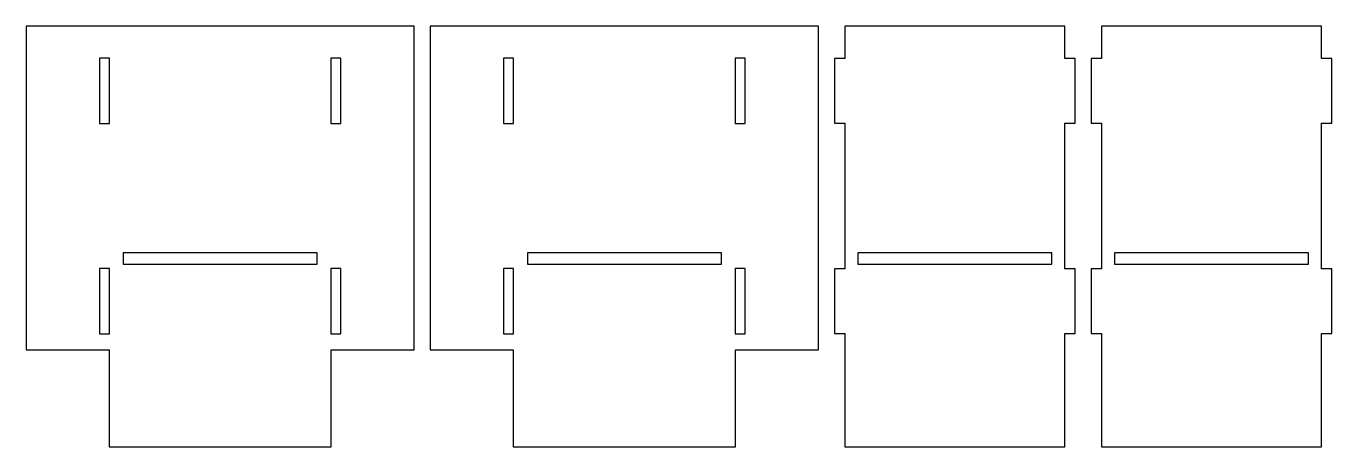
# Model space of a CAD drawing. Header units: millimetres. Extents: x 5 to 409, y 5 to 135.
import ezdxf

# ---------------------------------------------------------------- set-up
doc = ezdxf.new("R2010")
doc.units = ezdxf.units.MM
doc.layers.add('CORTE', color=1, linetype='Continuous')

msp = doc.modelspace()

# ---------------------------------------------------------------- linework, layer by layer
at = {"layer": 'CORTE'}
for points in [[(30.65, 5), (99.35, 5), (99.35, 35), (125, 35), (125, 135), (5, 135), (5, 35), (30.65, 35)], [(155.65, 5), (224.35, 5), (224.35, 35), (250, 35), (250, 135), (130, 135), (130, 35), (155.65, 35)], [(258.2, 5), (326.2, 5), (326.2, 40), (329.4, 40), (329.4, 60), (326.2, 60), (326.2, 105), (329.4, 105), (329.4, 125), (326.2, 125), (326.2, 135), (258.2, 135), (258.2, 125), (255, 125), (255, 105), (258.2, 105), (258.2, 60), (255, 60), (255, 40), (258.2, 40)], [(337.6, 5), (405.6, 5), (405.6, 40), (408.8, 40), (408.8, 60), (405.6, 60), (405.6, 105), (408.8, 105), (408.8, 125), (405.6, 125), (405.6, 135), (337.6, 135), (337.6, 125), (334.4, 125), (334.4, 105), (337.6, 105), (337.6, 60), (334.4, 60), (334.4, 40), (337.6, 40)], [(27.65, 104.9), (30.75, 104.9), (30.75, 125.1), (27.65, 125.1)], [(99.25, 104.9), (102.35, 104.9), (102.35, 125.1), (99.25, 125.1)], [(152.65, 104.9), (155.75, 104.9), (155.75, 125.1), (152.65, 125.1)], [(224.25, 104.9), (227.35, 104.9), (227.35, 125.1), (224.25, 125.1)], [(35, 61.5), (95, 61.5), (95, 65), (35, 65)], [(160, 61.5), (220, 61.5), (220, 65), (160, 65)], [(262.2, 61.5), (322.2, 61.5), (322.2, 65), (262.2, 65)], [(341.6, 61.5), (401.6, 61.5), (401.6, 65), (341.6, 65)], [(27.65, 39.9), (30.75, 39.9), (30.75, 60.1), (27.65, 60.1)], [(99.25, 39.9), (102.35, 39.9), (102.35, 60.1), (99.25, 60.1)], [(152.65, 39.9), (155.75, 39.9), (155.75, 60.1), (152.65, 60.1)], [(224.25, 39.9), (227.35, 39.9), (227.35, 60.1), (224.25, 60.1)]]:
    msp.add_lwpolyline(points, close=True, dxfattribs=at)

doc.saveas('drawing.dxf')
